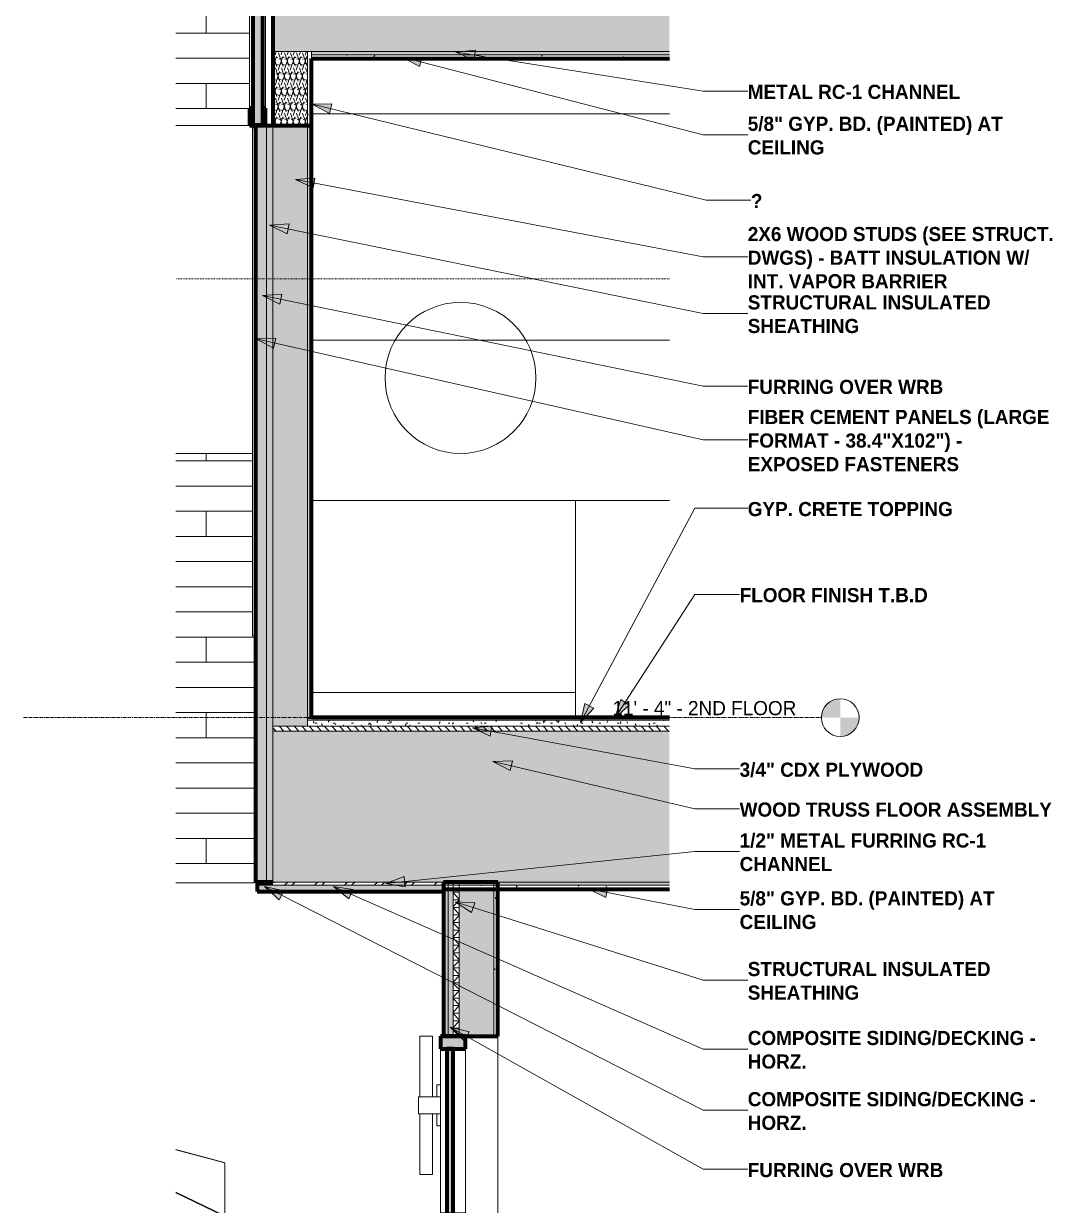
# Model space of a CAD drawing. Header units: inches. Extents: x -3449 to -2631, y -208 to 451.
# Drawn here: x -3126.7 to -2963.1, y 58.5 to 246.3 of the extents above; entities that cross this region are included whole.
import ezdxf

# ---------------------------------------------------------------- set-up
doc = ezdxf.new("R2010")
doc.units = ezdxf.units.IN
doc.header["$MEASUREMENT"] = 0
doc.linetypes.add('Aligning Line 1_8_', pattern=[0.25, 0.125, -0.125])
doc.linetypes.add('Grid Line 1_2_', pattern=[0.875, 0.5, -0.125, 0.125, -0.125])
for name, color, linetype, lineweight in [('0-2', 135, 'Continuous', 9), ('0-4', 50, 'Continuous', 5), ('0-5', 55, 'Continuous', 18), ('A-CLNG', 13, 'Continuous', 18), ('A-CLNG-4', 23, 'Continuous', 18), ('A-CLNG-5', 13, 'Continuous', 70), ('A-CLNG-PATT-1', 13, 'Continuous', 9), ('A-FLOR-1', 8, 'Continuous', 5), ('A-FLOR-4', 192, 'Continuous', 70), ('A-FLOR-6', 21, 'Continuous', 5), ('A-FLOR-7', 251, 'Continuous', 5), ('A-FLOR-LEVL', 51, 'Continuous', 9), ('A-FLOR-LEVL-1', 51, 'Grid Line 1_2_', 9), ('A-FLOR-MCUT', 51, 'Continuous', 18), ('A-FLOR-PATT-1', 8, 'Continuous', 9), ('A-GLAZ-1', 55, 'Continuous', 18), ('A-GLAZ-2', 10, 'Continuous', 18), ('A-GLAZ-3', 27, 'Continuous', 18), ('A-GLAZ-4', 151, 'Continuous', 70), ('A-GLAZ-CWMG-1', 135, 'Continuous', 9), ('A-GLAZ-CWMG-2', 51, 'Continuous', 70), ('A-GLAZ-CWMG-3', 247, 'Continuous', 9), ('A-WALL', 113, 'Continuous', 18), ('A-WALL-1', 55, 'Continuous', 18), ('A-WALL-2', 254, 'Continuous', 5), ('A-WALL-3', 8, 'Continuous', 5), ('A-WALL-4', 23, 'Continuous', 18), ('A-WALL-5', 9, 'Continuous', 9), ('A-WALL-7', 113, 'Continuous', 70), ('A-WALL-PATT-1', 135, 'Continuous', 9), ('A-WALL-PATT-2', 111, 'Continuous', 9), ('E-LITE-EQPM-1', 135, 'Continuous', 9), ('G-ANNO-SYMB', 111, 'Aligning Line 1_8_', 9), ('G-ANNO-TEXT', 231, 'Continuous', 9), ('G-IMPT', 8, 'Continuous', 9), ('L-SITE-1', 7, 'Continuous', 9), ('Q-CASE-1', 135, 'Continuous', 9)]:
    doc.layers.add(name, color=color, linetype=linetype, lineweight=lineweight)
doc.styles.add('Century Gothic', font='ufonts.com_century-gothic.ttf', dxfattribs={"height": 2.25})
doc.styles.add('Century Gothic_B', font='GOTHICB.TTF', dxfattribs={"height": 2.25})
pattern_1 = [(0, (-1935.9931, 146.633), (7.68, 1.92), [0.317, -5.443, 0.317, -5.443, -30.72]), (0, (-1935.9931, 146.633), (7.68, 1.92), [-11.52, 0.317, -11.203, 0.317, -5.443, -13.44]), (0, (-1935.9931, 146.633), (7.68, 1.92), [-28.8, 0.317, -3.523, 0.317, -9.283]), (120, (-1933.1131, 147.593), (-5.5027688, 5.691075), [0.317, -5.443, 0.317, -5.443, -30.72]), (120, (-1933.1131, 147.593), (-5.5027688, 5.691075), [-11.52, 0.317, -11.203, 0.317, -5.443, -13.44]), (120, (-1933.1131, 147.593), (-5.5027688, 5.691075), [-28.8, 0.317, -3.523, 0.317, -9.283]), (240, (-1932.1531, 151.433), (-2.1772312, -7.611075), [0.317, -5.443, 0.317, -5.443, -30.72]), (240, (-1932.1531, 151.433), (-2.1772312, -7.611075), [-11.52, 0.317, -11.203, 0.317, -5.443, -13.44]), (240, (-1932.1531, 151.433), (-2.1772312, -7.611075), [-28.8, 0.317, -3.523, 0.317, -9.283])]
pattern_2 = [(0, (-1935.9931, 146.633), (0, 1.2), []), (315, (-1935.9931, 146.633), (1.1992531, 0), [1.696, -1.696]), (45, (-1935.9931, 146.633), (1.1992531, 0), [1.696, -1.696])]
pattern_3 = [(161.57, (-1935.87313, 146.753), (-0.960383694, -0.00039918), [0, -6.83, 0.758, 0]), (18.43, (-1936.11313, 146.753), (-0.960383694, 0.00039918), [0, -6.83, 0.758, 0]), (108.43, (-1935.87313, 146.753), (0.47951018, -2.4005264), [2.276, -5.312]), (71.57, (-1936.11313, 146.753), (0.47951018, 2.4005264), [2.276, -5.312])]

# ---------------------------------------------------------------- blocks, each defined once
blk = doc.blocks.new('OD_CW_Base Cabinet - OD_CW_Base Cabinet-1985825-BUILDING SECTION - EAST_WEST - LOOKING SOUTH - Callout 1')
at = {"layer": 'Q-CASE-1'}
for p, q in [((-12067.71, 170.5), (-12109.71, 170.5)), ((-12109.71, 140), (-12067.71, 140))]:
    blk.add_line(p, q, dxfattribs=at)
blk = doc.blocks.new('OD_CW_Base Cabinet - OD_CW_Base Cabinet-1985826-BUILDING SECTION - EAST_WEST - LOOKING SOUTH - Callout 1')
at = {"layer": 'Q-CASE-1'}
for p in [(-12067.71, 136), (-12052.79, 170.5)]:
    blk.add_line(p, (-12067.71, 170.5), dxfattribs=at)
blk = doc.blocks.new('OD_CW_Upper Cabinet - OD_CW_Upper Cabinet-1985827-BUILDING SECTION - EAST_WEST - LOOKING SOUTH - Callout 1')
at = {"layer": 'Q-CASE-1'}
for p, q in [((-12052.79, 232), (-12109.71, 232)), ((-12109.71, 196), (-12052.79, 196))]:
    blk.add_line(p, q, dxfattribs=at)
blk = doc.blocks.new('CTR - 1st Phase - Unit Layouts_rvt-3-BUILDING SECTION - EAST_WEST - LOOKING SOUTH - Callout 1')
at = {"layer": '0-2'}
for name, p in [('OD_CW_Upper Cabinet - OD_CW_Upper Cabinet-1985827-BUILDING SECTION - EAST_WEST - LOOKING SOUTH - Callout 1', (0, 132)), ('OD_CW_Base Cabinet - OD_CW_Base Cabinet-1985825-BUILDING SECTION - EAST_WEST - LOOKING SOUTH - Callout 1', (0, 132)), ('OD_CW_Base Cabinet - OD_CW_Base Cabinet-1985826-BUILDING SECTION - EAST_WEST - LOOKING SOUTH - Callout 1', (0, 132)), ('OD_CW_Upper Cabinet - OD_CW_Upper Cabinet-1985827-BUILDING SECTION - EAST_WEST - LOOKING SOUTH - Callout 1', (0, 0)), ('OD_CW_Base Cabinet - OD_CW_Base Cabinet-1985825-BUILDING SECTION - EAST_WEST - LOOKING SOUTH - Callout 1', (0, 0)), ('OD_CW_Base Cabinet - OD_CW_Base Cabinet-1985826-BUILDING SECTION - EAST_WEST - LOOKING SOUTH - Callout 1', (0, 0))]:
    blk.add_blockref(name, p, dxfattribs=at)
blk = doc.blocks.new('Studio Light - 120V-1360589-BUILDING SECTION - EAST_WEST - LOOKING SOUTH - Callout 1')
at = {"layer": 'E-LITE-EQPM-1'}
blk.add_line((-12086, 190), (-12086, 190), dxfattribs=at)
blk.add_line((-12086, 190), (-12086, 190), dxfattribs=at)
for start, end in [(0, 180), (180, 360)]:
    blk.add_arc((-12086, 190), 12, start, end, dxfattribs=at)
blk = doc.blocks.new('CTR - 1st Phase - Common Walls_rvt-3-BUILDING SECTION - EAST_WEST - LOOKING SOUTH - Callout 1')
at = {"layer": '0-5'}
for p in [(0, 132), (0, 0)]:
    blk.add_blockref('Studio Light - 120V-1360589-BUILDING SECTION - EAST_WEST - LOOKING SOUTH - Callout 1', p, dxfattribs=at)
blk = doc.blocks.new('Rectangular Mullion - Profile_Polycarbonate_Lower-1991639-BUILDING SECTION - EAST_WEST - LOOKING SOUTH - Callout 1')
at = {"layer": 'A-GLAZ-CWMG-3'}
blk.add_hatch(color=256, dxfattribs=at).paths.add_polyline_path([(-12117.03, 230.12), (-12117.03, 232.87), (-12117.45, 232.87), (-12117.45, 232.62), (-12117.39, 232.62), (-12117.39, 232.81), (-12117.09, 232.81), (-12117.09, 230.19), (-12119.46, 230.19), (-12119.46, 232.81), (-12119.09, 232.81), (-12119.09, 232.62), (-12119.03, 232.62), (-12119.03, 232.87), (-12119.53, 232.87), (-12119.53, 230.12), (-12117.09, 230.12)], flags=0)
at = {"layer": 'A-GLAZ-CWMG-2'}
for p, q in [((-12119.03, 232.87), (-12119.53, 232.87)), ((-12119.53, 232.87), (-12119.53, 230.12)), ((-12119.46, 230.19), (-12119.46, 232.81)), ((-12119.46, 232.81), (-12119.09, 232.81)), ((-12119.09, 232.81), (-12119.09, 232.62)), ((-12119.09, 232.62), (-12119.03, 232.62)), ((-12119.03, 232.62), (-12119.03, 232.87)), ((-12117.03, 232.87), (-12117.45, 232.87)), ((-12117.45, 232.87), (-12117.45, 232.62)), ((-12117.45, 232.62), (-12117.39, 232.62)), ((-12117.39, 232.62), (-12117.39, 232.81)), ((-12117.39, 232.81), (-12117.09, 232.81)), ((-12117.09, 232.81), (-12117.09, 230.19)), ((-12117.03, 230.12), (-12117.03, 232.87)), ((-12119.53, 230.12), (-12117.03, 230.12)), ((-12117.09, 230.19), (-12119.46, 230.19))]:
    blk.add_line(p, q, dxfattribs=at)
blk = doc.blocks.new('Rectangular Mullion - Profile_Polycarbonate_Upper and left-1741240-BUILDING SECTION - EAST_WEST - LOOKING SOUTH - Callout 1')
at = {"layer": 'A-GLAZ-CWMG-1'}
for p, q in [((-12119.53, 347.37), (-12119.53, 232.87)), ((-12117.03, 347.37), (-12117.03, 232.87))]:
    blk.add_line(p, q, dxfattribs=at)
blk = doc.blocks.new('_THE_ WINDOW _ DOOR - Window - 2nd Floor - small-2154622-BUILDING SECTION - EAST_WEST - LOOKING SOUTH - Callout 1')
at = {"layer": 'A-GLAZ-1'}
for p, q in [((-12118.59, 229.75), (-12119.09, 229.75)), ((-12119.09, 229.75), (-12119.09, 149)), ((-12119.09, 149), (-12118.59, 149))]:
    blk.add_line(p, q, dxfattribs=at)
blk = doc.blocks.new('Outdoor Table01 - 02ZUTB01_dwg-1294291-BUILDING SECTION - EAST_WEST - LOOKING SOUTH - Callout 1')
at = {"layer": 'G-IMPT'}
for p, q in [((-12123.57, 65.31), (-12131.29, 67.34)), ((-12131.29, 67.33), (-12123.57, 65.31)), ((-12131.29, 67.3), (-12123.46, 65.24)), ((-12123.46, 56.82), (-12123.46, 65.24)), ((-12131.29, 60.57), (-12123.46, 56.82)), ((-12131.29, 60.47), (-12123.57, 56.75)), ((-12129.53, 55.18), (-12123.57, 56.75)), ((-12121.48, 30.5), (-12123.09, 28)), ((-12120.48, 31), (-12122.09, 28)), ((-12120.48, 31), (-12121.48, 30.5)), ((-12125.96, 18.83), (-12123.24, 27.15)), ((-12122.46, 28), (-12124.96, 18.83)), ((-12123.09, 28), (-12123.96, 23)), ((-12123.22, 27.21), (-12122.96, 28)), ((-12122.96, 28), (-12123.09, 28)), ((-12122.96, 28), (-12122.46, 28)), ((-12122.09, 28), (-12122.96, 23)), ((-12122.09, 28), (-12122.46, 28)), ((-12123.96, 23), (-12123.9, 23)), ((-12123.83, 23), (-12122.96, 23)), ((-12131.29, 19.63), (-12127.46, 19.48)), ((-12127.46, 19.48), (-12125.96, 18.83)), ((-12127.46, 19.48), (-12127.46, 18.48)), ((-12125.96, 18.83), (-12125.46, 1)), ((-12125.96, 18.83), (-12124.96, 18.83)), ((-12124.96, 18.83), (-12124.46, 0)), ((-12131.29, 18.63), (-12127.46, 18.48)), ((-12127.46, 18.48), (-12125.94, 17.98)), ((-12125.46, 1), (-12131.29, 1)), ((-12124.46, 0), (-12131.29, 0)), ((-12124.46, 0), (-12125.46, 1))]:
    blk.add_line(p, q, dxfattribs=at)
blk = doc.blocks.new('Outdoor Table01 - Outdoor Table01-1294297-BUILDING SECTION - EAST_WEST - LOOKING SOUTH - Callout 1')
blk.add_blockref('Outdoor Table01 - 02ZUTB01_dwg-1294291-BUILDING SECTION - EAST_WEST - LOOKING SOUTH - Callout 1', (0, 0))
blk = doc.blocks.new('_THE_ WINDOW _ DOOR - Window - 1st Floor-2113386-BUILDING SECTION - EAST_WEST - LOOKING SOUTH - Callout 1')
at = {"layer": 'A-GLAZ-2'}
blk.add_hatch(color=256, dxfattribs=at).paths.add_polyline_path([(-12087.19, 3), (-12087.19, 83.37), (-12088.19, 83.37), (-12088.19, 3), (-12087.51, 3)], flags=0)
at = {"layer": 'A-GLAZ-3'}
h = blk.add_hatch(color=256, dxfattribs=at)
h.paths.add_polyline_path([(-12088.69, 1), (-12085.19, 1), (-12085.19, 3), (-12089.19, 3), (-12089.19, 1)], flags=0)
h.paths.add_polyline_path([(-12089.19, 83.37), (-12085.19, 83.37), (-12085.19, 85.37), (-12089.19, 85.37)], flags=0)
h = blk.add_hatch(color=256, dxfattribs=at)
h.paths.add_polyline_path([(-12087.13, 55), (-12085.19, 55), (-12085.19, 57), (-12087.19, 57), (-12087.19, 55)], flags=0)
h.paths.add_polyline_path([(-12088.69, 55), (-12088.19, 55), (-12088.19, 57), (-12089.19, 57), (-12089.19, 55)], flags=0)
blk.add_hatch(color=256, dxfattribs=at).paths.add_polyline_path([(-12088.69, 0.5), (-12087.69, 0.5), (-12087.69, 1), (-12088.69, 1)], flags=0)
at = {"layer": 'A-GLAZ-1'}
for p, q in [((-12089.19, 57), (-12089.19, 83.37)), ((-12085.19, 83.37), (-12085.19, 57)), ((-12089.19, 3), (-12089.19, 55)), ((-12085.19, 55), (-12085.19, 3))]:
    blk.add_line(p, q, dxfattribs=at)
at = {"layer": 'A-GLAZ-4'}
for p, q in [((-12085.19, 85.37), (-12089.19, 85.37)), ((-12089.19, 85.37), (-12089.19, 83.37)), ((-12085.19, 83.37), (-12085.19, 85.37)), ((-12089.19, 83.37), (-12085.19, 83.37)), ((-12088.19, 83.37), (-12088.19, 3)), ((-12087.19, 83.37), (-12088.19, 83.37)), ((-12087.19, 3), (-12087.19, 83.37)), ((-12085.19, 57), (-12089.19, 57)), ((-12089.19, 57), (-12089.19, 55)), ((-12085.19, 55), (-12085.19, 57)), ((-12089.19, 55), (-12085.19, 55)), ((-12085.19, 3), (-12089.19, 3)), ((-12089.19, 3), (-12089.19, 1)), ((-12088.19, 3), (-12087.19, 3)), ((-12085.19, 1), (-12085.19, 3)), ((-12089.19, 1), (-12085.19, 1)), ((-12087.69, 1), (-12088.69, 1)), ((-12088.69, 1), (-12088.69, 0.5)), ((-12088.69, 0.5), (-12087.69, 0.5)), ((-12087.69, 0.5), (-12087.69, 1))]:
    blk.add_line(p, q, dxfattribs=at)
blk = doc.blocks.new('VISA-OW2400-02-SASS - OW2400-L30K-MVOLT-2031435-BUILDING SECTION - EAST_WEST - LOOKING SOUTH - Callout 1')
at = {"layer": 'E-LITE-EQPM-1'}
for p, q in [((-12092.47, 85.38), (-12090.47, 85.38)), ((-12092.47, 75.75), (-12092.47, 85.38)), ((-12090.47, 85.38), (-12090.47, 75.75)), ((-12089.75, 77.63), (-12089.19, 77.63)), ((-12089.75, 75.75), (-12089.75, 77.63)), ((-12092.69, 75.75), (-12089.19, 75.75)), ((-12092.69, 73), (-12092.69, 75.75)), ((-12089.19, 73), (-12092.69, 73)), ((-12092.47, 63.38), (-12092.47, 73)), ((-12090.47, 73), (-12090.47, 63.38)), ((-12089.75, 71.13), (-12089.75, 73)), ((-12089.19, 71.13), (-12089.75, 71.13)), ((-12090.47, 63.38), (-12092.47, 63.38))]:
    blk.add_line(p, q, dxfattribs=at)
blk = doc.blocks.new('Level - Level Head - Circle-50818-BUILDING SECTION - EAST_WEST - LOOKING SOUTH - Callout 1')
at = {"layer": 'A-FLOR-LEVL'}
h = blk.add_hatch(color=256, dxfattribs=at)
edge = h.paths.add_edge_path(flags=0)
edge.add_line((-12025.62, 0), (-12028.62, 0))
edge.add_arc((-12025.62, 0), 3, 90, 180, ccw=False)
edge.add_line((-12025.62, 3), (-12025.62, 0))
h = blk.add_hatch(color=256, dxfattribs=at)
edge = h.paths.add_edge_path(flags=0)
edge.add_line((-12025.62, -3), (-12025.62, 0))
edge.add_line((-12025.62, 0), (-12022.62, 0))
edge.add_arc((-12025.62, 0), 3, 270, 360, ccw=False)
blk.add_circle((-12025.62, 0), 3, dxfattribs=at)

msp = doc.modelspace()

# ---------------------------------------------------------------- hatches: boundary and pattern name
at = {"layer": 'A-CLNG-4'}
msp.add_hatch(color=256, dxfattribs=at).paths.add_polyline_path([(-3063.67, 108.37), (-3059.89, 108.37), (-3059.89, 109.37), (-3089.54, 109.37), (-3089.54, 108.37)], flags=0)
at = {"layer": 'A-CLNG-PATT-1'}
h = msp.add_hatch(dxfattribs=at)
h.set_pattern_fill('FP_40', color=256, style=0, pattern_type=2)
h.set_pattern_definition([(45, (-1935.993, 146.633), (-2.375879, 2.375879), []), (45, (-1935.993, 150.233), (-2.375879, 2.375879), [])])
h.paths.add_polyline_path([(-3063.67, 109.37), (-3059.89, 109.37), (-3059.89, 109.87), (-3087.04, 109.87), (-3088.04, 109.75), (-3089.54, 109.75), (-3089.54, 109.37)], flags=0)
at = {"layer": 'A-FLOR-1'}
msp.add_hatch(color=256, dxfattribs=at).paths.add_polyline_path([(-3057.42, 135.62), (-3023.99, 135.62), (-3023.99, 135.87), (-3081.54, 135.87), (-3081.54, 135.62), (-3059.89, 135.62)], flags=0)
at = {"layer": 'A-FLOR-6'}
for points in [[(-3082.86, 241.87), (-3023.99, 241.87), (-3023.99, 265.87), (-3087.04, 265.87), (-3087.04, 241.87)], [(-3087.04, 109.87), (-3023.99, 109.87), (-3023.99, 133.87), (-3087.04, 133.87), (-3087.04, 119.02)]]:
    msp.add_hatch(color=256, dxfattribs=at).paths.add_polyline_path(points, flags=0)
at = {"layer": 'A-FLOR-7'}
msp.add_hatch(color=256, dxfattribs=at).paths.add_polyline_path([(-3063.24, 241.37), (-3023.99, 241.37), (-3023.99, 241.87), (-3080.91, 241.87), (-3080.91, 241.37), (-3080.73, 241.37)], flags=0)
h = msp.add_hatch(color=256, dxfattribs=at)
h.paths.add_polyline_path([(-3057.39, 109.37), (-3057.39, 109.87), (-3059.89, 109.87), (-3059.89, 109.37)], flags=0)
h.paths.add_polyline_path([(-3043.61, 109.37), (-3023.99, 109.37), (-3023.99, 109.87), (-3051.89, 109.87), (-3051.89, 109.37)], flags=0)
at = {"layer": 'A-FLOR-PATT-1'}
h = msp.add_hatch(dxfattribs=at)
h.set_pattern_fill('FP_29', color=256, style=0, pattern_type=2)
h.set_pattern_definition(pattern_1)
h.paths.add_polyline_path([(-3023.99, 240.75), (-3023.99, 241.37), (-3080.91, 241.37), (-3080.91, 240.75), (-3063.24, 240.75)], flags=0)
h = msp.add_hatch(dxfattribs=at)
h.set_pattern_fill('FP_30', color=256, style=0, pattern_type=2)
h.set_pattern_definition([(0, (-1935.9931, 146.633), (3.84, 0.96), [0.317, -2.563, 0.317, -2.563, -15.36]), (0, (-1935.9931, 146.633), (3.84, 0.96), [-5.76, 0.317, -5.443, 0.317, -2.563, -6.72]), (0, (-1935.9931, 146.633), (3.84, 0.96), [-14.4, 0.317, -1.603, 0.317, -4.483]), (120, (-1934.5531, 147.113), (-2.7513844, 2.84553755), [0.317, -2.563, 0.317, -2.563, -15.36]), (120, (-1934.5531, 147.113), (-2.7513844, 2.84553755), [-5.76, 0.317, -5.443, 0.317, -2.563, -6.72]), (120, (-1934.5531, 147.113), (-2.7513844, 2.84553755), [-14.4, 0.317, -1.603, 0.317, -4.483]), (240, (-1934.0731, 149.033), (-1.0886156, -3.80553755), [0.317, -2.563, 0.317, -2.563, -15.36]), (240, (-1934.0731, 149.033), (-1.0886156, -3.80553755), [-5.76, 0.317, -5.443, 0.317, -2.563, -6.72]), (240, (-1934.0731, 149.033), (-1.0886156, -3.80553755), [-14.4, 0.317, -1.603, 0.317, -4.483])])
h.paths.add_polyline_path([(-3038.91, 134.62), (-3023.99, 134.62), (-3023.99, 135.62), (-3081.54, 135.62), (-3081.54, 134.62), (-3051.89, 134.62)], flags=0)
h = msp.add_hatch(dxfattribs=at)
h.set_pattern_fill('FP_31', color=256, style=0, pattern_type=2)
h.set_pattern_definition(pattern_2)
h.paths.add_polyline_path([(-3087.04, 133.87), (-3023.99, 133.87), (-3023.99, 134.62), (-3087.04, 134.62)], flags=0)
h = msp.add_hatch(dxfattribs=at)
h.set_pattern_fill('FP_29', color=256, style=0, pattern_type=2)
h.set_pattern_definition(pattern_1)
h.paths.add_polyline_path([(-3023.99, 108.75), (-3023.99, 109.37), (-3059.89, 109.37), (-3059.89, 108.75), (-3043.61, 108.75)], flags=0)
at = {"layer": 'A-WALL-2'}
h = msp.add_hatch(color=256, dxfattribs=at)
h.paths.add_polyline_path([(-3089.79, 109.75), (-3089.54, 109.75), (-3089.54, 230.12), (-3089.79, 230.12), (-3089.79, 112.03)], flags=0)
h.paths.add_polyline_path([(-3089.79, 350.12), (-3089.54, 350.12), (-3089.54, 350.5), (-3089.79, 350.5)], flags=0)
at = {"layer": 'A-WALL-3'}
h = msp.add_hatch(color=256, dxfattribs=at)
h.paths.add_polyline_path([(-3088.99, 109.75), (-3088.04, 109.75), (-3088.04, 230.12), (-3089.54, 230.12), (-3089.54, 109.75)], flags=0)
h.paths.add_polyline_path([(-3088.22, 350.12), (-3088.04, 350.12), (-3088.04, 350.5), (-3089.54, 350.5), (-3089.54, 350.12), (-3088.29, 350.12)], flags=0)
h = msp.add_hatch(color=256, dxfattribs=at)
h.paths.add_polyline_path([(-3059.14, -0.75), (-3058.39, -0.75), (-3058.39, 1), (-3058.89, 1), (-3058.89, 0.5), (-3059.14, 0.5), (-3059.14, 0)], flags=0)
h.paths.add_polyline_path([(-3059.14, 85.37), (-3058.39, 85.37), (-3058.39, 108.75), (-3059.14, 108.75), (-3059.14, 88)], flags=0)
at = {"layer": 'A-WALL-4'}
h = msp.add_hatch(color=256, dxfattribs=at)
h.paths.add_polyline_path([(-3059.89, -0.75), (-3059.14, -0.75), (-3059.14, 0.5), (-3059.89, 0.5), (-3059.89, 0)], flags=0)
h.paths.add_polyline_path([(-3059.89, 85.37), (-3059.14, 85.37), (-3059.14, 108.75), (-3059.89, 108.75), (-3059.89, 88)], flags=0)
at = {"layer": 'A-WALL-5'}
msp.add_hatch(color=256, dxfattribs=at).paths.add_polyline_path([(-3090.22, 230.19), (-3088.65, 230.19), (-3088.65, 350.06), (-3090.22, 350.06), (-3090.22, 230.8)], flags=0)
at = {"layer": 'A-WALL-PATT-1'}
h = msp.add_hatch(dxfattribs=at)
h.set_pattern_fill('FP_36', color=256, style=0, pattern_type=2)
h.set_pattern_definition([(0, (-3153.661, 268.8), (0, 4), []), (90, (-3153.661, 268.8), (-8, 8), [4, -28]), (90, (-3137.661, 272.8), (-8, 8), [4, -28])])
h.paths.add_polyline_path([(-3090.72, 230.12), (-3090.72, 310), (-3102.48, 310), (-3102.48, 230.12), (-3092.67, 230.12)], flags=0)
h = msp.add_hatch(dxfattribs=at)
h.set_pattern_fill('FP_33', color=256, style=0, pattern_type=2)
h.set_pattern_definition([(0, (-3153.661, 136.8), (0, 4), []), (90, (-3153.661, 136.8), (-8, 8), [4, -28]), (90, (-3137.661, 140.8), (-8, 8), [4, -28])])
h.paths.add_polyline_path([(-3092.67, 109.75), (-3089.97, 109.75), (-3089.97, 149), (-3090.29, 149), (-3090.29, 178), (-3102.48, 178), (-3102.48, 109.75)], flags=0)
at = {"layer": 'A-WALL-PATT-2'}
h = msp.add_hatch(dxfattribs=at)
h.set_pattern_fill('FP_31', color=256, style=0, pattern_type=2)
h.set_pattern_definition(pattern_2)
h.paths.add_polyline_path([(-3088.04, 109.75), (-3087.04, 109.87), (-3087.04, 230.12), (-3088.04, 230.12), (-3088.04, 110.87)], flags=0)
h.paths.add_polyline_path([(-3087.13, 350.12), (-3087.04, 350.12), (-3087.04, 350.5), (-3088.04, 350.5), (-3088.04, 350.12), (-3087.77, 350.12)], flags=0)
h = msp.add_hatch(dxfattribs=at)
h.set_pattern_fill('FP_32', color=256, style=0, pattern_type=2)
h.set_pattern_definition(pattern_3)
h.paths.add_polyline_path([(-3087.02, 134.62), (-3081.54, 134.62), (-3081.54, 230.12), (-3087.04, 230.12), (-3087.04, 134.62)], flags=0)
h.paths.add_polyline_path([(-3081.54, 350.12), (-3081.54, 350.5), (-3087.04, 350.5), (-3087.04, 350.12), (-3082.86, 350.12)], flags=0)
h = msp.add_hatch(dxfattribs=at)
h.set_pattern_fill('FP_29', color=256, style=0, pattern_type=2)
h.set_pattern_definition(pattern_1)
h.paths.add_polyline_path([(-3080.91, 136), (-3080.91, 230.12), (-3081.54, 230.12), (-3081.54, 136)], flags=0)
h.paths.add_polyline_path([(-3081.54, 350.12), (-3080.91, 350.12), (-3080.91, 350.5), (-3081.54, 350.5)], flags=0)
h = msp.add_hatch(dxfattribs=at)
h.set_pattern_fill('FP_32', color=256, style=0, pattern_type=2)
h.set_pattern_definition(pattern_3)
h.paths.add_polyline_path([(-3087.04, 230.12), (-3081.54, 230.12), (-3081.54, 241.87), (-3087.04, 241.87), (-3087.04, 230.52)], flags=0)
h = msp.add_hatch(dxfattribs=at)
h.set_pattern_fill('FP_29', color=256, style=0, pattern_type=2)
h.set_pattern_definition(pattern_1)
h.paths.add_polyline_path([(-3081.54, 230.12), (-3080.91, 230.12), (-3080.91, 241.87), (-3081.54, 241.87), (-3081.54, 230.8)], flags=0)
h = msp.add_hatch(dxfattribs=at)
h.set_pattern_fill('FP_32', color=256, style=0, pattern_type=2)
h.set_pattern_definition(pattern_3)
h.paths.add_polyline_path([(-3054.39, -4), (-3051.89, -4), (-3051.89, 1), (-3057.39, 1), (-3057.39, -4)], flags=0)
h.paths.add_polyline_path([(-3057.39, 85.37), (-3051.89, 85.37), (-3051.89, 108.75), (-3057.39, 108.75), (-3057.39, 88)], flags=0)
h.paths.add_polyline_path([(-3051.89, 109.37), (-3051.89, 109.87), (-3057.39, 109.87), (-3057.39, 109.37), (-3057.27, 109.37)], flags=0)
h = msp.add_hatch(dxfattribs=at)
h.set_pattern_fill('FP_31', color=256, style=0, pattern_type=2)
h.set_pattern_definition(pattern_2)
h.paths.add_polyline_path([(-3058.39, -4), (-3057.39, -4), (-3057.39, 1), (-3058.39, 1), (-3058.39, -2.08)], flags=0)
h.paths.add_polyline_path([(-3058.39, 85.37), (-3057.39, 85.37), (-3057.39, 108.75), (-3058.39, 108.75), (-3058.39, 88)], flags=0)
h = msp.add_hatch(dxfattribs=at)
h.set_pattern_fill('FP_29', color=256, style=0, pattern_type=2)
h.set_pattern_definition(pattern_1)
h.paths.add_polyline_path([(-3051.89, 0), (-3051.26, 0), (-3051.26, 1), (-3051.89, 1)], flags=0)
h.paths.add_polyline_path([(-3051.89, 85.37), (-3051.26, 85.37), (-3051.26, 108.75), (-3051.89, 108.75), (-3051.89, 91.07)], flags=0)
at = {"layer": 'G-ANNO-TEXT'}
for points in [[(-3066.43, 241.01), (-3063.73, 239.48), (-3063.32, 241.03)], [(-3057.93, 241.76), (-3055.09, 240.5), (-3054.84, 242.09)], [(-3080.77, 233.52), (-3078.05, 232.03), (-3077.67, 233.59)], [(-3083.45, 221.54), (-3080.65, 220.2), (-3080.35, 221.77)], [(-3087.55, 214.28), (-3084.77, 212.9), (-3084.45, 214.47)], [(-3088.69, 203.1), (-3085.91, 201.71), (-3085.59, 203.29)], [(-3089.67, 196.19), (-3086.93, 194.74), (-3086.57, 196.31)], [(-3038.14, 135.25), (-3036.01, 137.52), (-3037.43, 138.27)], [(-3032.67, 135.91), (-3030.37, 137.99), (-3031.72, 138.87)], [(-3055.29, 134.4), (-3052.49, 133.07), (-3052.2, 134.65)], [(-3052.07, 129.05), (-3049.33, 127.58), (-3048.96, 129.15)], [(-3088.36, 109.14), (-3086.05, 107.06), (-3085.32, 108.49)], [(-3077.39, 109.15), (-3074.97, 107.21), (-3074.32, 108.68)], [(-3069.07, 109.62), (-3066, 109.13), (-3066.17, 110.73)], [(-3036.91, 108.78), (-3034.11, 107.42), (-3033.81, 109)], [(-3058.05, 106.7), (-3055.43, 105.03), (-3054.95, 106.56)], [(-3058.86, 86.82), (-3056.64, 84.65), (-3055.85, 86.05)]]:
    msp.add_hatch(color=256, dxfattribs=at).paths.add_polyline_path(points, flags=0)

# ---------------------------------------------------------------- linework, layer by layer
at = {"layer": 'A-CLNG'}
for p, q in [((-3059.89, 109.37), (-3089.54, 109.37)), ((-3059.89, 109.87), (-3087.04, 109.87))]:
    msp.add_line(p, q, dxfattribs=at)
at = {"layer": 'A-CLNG-5'}
for p, q in [((-3087.04, 109.87), (-3089.54, 109.87)), ((-3089.54, 109.87), (-3089.54, 108.37)), ((-3089.54, 108.37), (-3059.89, 108.37))]:
    msp.add_line(p, q, dxfattribs=at)
at = {"layer": 'A-FLOR-4'}
for p, q in [((-3087.04, 268), (-3087.04, 241.87)), ((-3080.91, 240.75), (-3023.99, 240.75)), ((-3023.99, 136), (-3080.91, 136)), ((-3059.89, 108.75), (-3023.99, 108.75))]:
    msp.add_line(p, q, dxfattribs=at)
at = {"layer": 'A-FLOR-LEVL-1'}
msp.add_line((-3126.67, 136), (-2999.82, 136), dxfattribs=at)
at = {"layer": 'A-FLOR-MCUT'}
for p, q in [((-3080.91, 241.87), (-3080.91, 240.75)), ((-3023.99, 241.87), (-3080.91, 241.87)), ((-3023.99, 241.37), (-3080.91, 241.37)), ((-3080.91, 136), (-3081.54, 136)), ((-3023.99, 135.87), (-3081.54, 135.87)), ((-3023.99, 135.62), (-3081.54, 135.62)), ((-3023.99, 133.87), (-3087.04, 133.87)), ((-3023.99, 134.62), (-3081.54, 134.62)), ((-3023.99, 109.37), (-3059.89, 109.37)), ((-3023.99, 109.87), (-3051.26, 109.87))]:
    msp.add_line(p, q, dxfattribs=at)
at = {"layer": 'A-WALL'}
for p, q in [((-3080.91, 241.87), (-3087.04, 241.87)), ((-3081.54, 241.87), (-3081.54, 134.62)), ((-3089.54, 230.12), (-3089.54, 109.87)), ((-3088.04, 230.12), (-3088.04, 109.75)), ((-3087.04, 230.12), (-3087.04, 109.87)), ((-3087.04, 134.62), (-3081.54, 134.62)), ((-3059.14, 109.87), (-3059.14, 85.37)), ((-3058.39, 109.87), (-3058.39, 85.37)), ((-3057.39, 109.87), (-3057.39, 85.37)), ((-3051.89, 109.87), (-3051.89, 85.37))]:
    msp.add_line(p, q, dxfattribs=at)
at = {"layer": 'A-WALL-1'}
for p, q in [((-3102.48, 230.12), (-3090.72, 230.12)), ((-3090.29, 178), (-3102.48, 178)), ((-3089.97, 109.75), (-3089.97, 149)), ((-3102.48, 109.75), (-3089.97, 109.75)), ((-3051.26, 85.37), (-3051.26, 1))]:
    msp.add_line(p, q, dxfattribs=at)
at = {"layer": 'A-WALL-7'}
for p, q in [((-3090.22, 350.06), (-3090.22, 230.19)), ((-3088.65, 230.19), (-3088.65, 350.06)), ((-3087.04, 241.87), (-3087.04, 230.12)), ((-3080.91, 136), (-3080.91, 240.75)), ((-3090.22, 230.19), (-3088.65, 230.19)), ((-3089.79, 230.12), (-3089.79, 109.75)), ((-3089.79, 230.12), (-3080.91, 230.12)), ((-3089.79, 109.75), (-3087.04, 109.75)), ((-3087.04, 109.75), (-3087.04, 109.87)), ((-3059.89, 109.87), (-3059.89, 85.37)), ((-3051.26, 109.87), (-3059.89, 109.87)), ((-3051.26, 85.37), (-3051.26, 109.87)), ((-3059.89, 85.37), (-3051.26, 85.37))]:
    msp.add_line(p, q, dxfattribs=at)
at = {"layer": 'G-ANNO-SYMB'}
msp.add_line((-3023.99, 205.76), (-3102.48, 205.76), dxfattribs=at)
at = {"layer": 'G-ANNO-TEXT'}
for p, q in [((-3063.32, 241.03), (-3066.43, 241.01)), ((-3066.43, 241.01), (-3063.73, 239.48)), ((-3066.43, 241.01), (-3018.64, 228.64)), ((-3063.73, 239.48), (-3063.32, 241.03)), ((-3054.84, 242.09), (-3057.93, 241.76)), ((-3057.93, 241.76), (-3055.09, 240.5)), ((-3057.93, 241.76), (-3018.64, 235.6)), ((-3055.09, 240.5), (-3054.84, 242.09)), ((-3018.64, 235.6), (-3011.53, 235.6)), ((-3077.67, 233.59), (-3080.77, 233.52)), ((-3080.77, 233.52), (-3078.05, 232.03)), ((-3080.77, 233.52), (-3018.14, 218.24)), ((-3078.05, 232.03), (-3077.67, 233.59)), ((-3018.64, 228.64), (-3011.53, 228.64)), ((-3080.35, 221.77), (-3083.45, 221.54)), ((-3080.65, 220.2), (-3080.35, 221.77)), ((-3083.45, 221.54), (-3080.65, 220.2)), ((-3083.45, 221.54), (-3018.64, 209.23)), ((-3018.14, 218.24), (-3011.03, 218.24)), ((-3084.45, 214.47), (-3087.55, 214.28)), ((-3087.55, 214.28), (-3084.77, 212.9)), ((-3087.55, 214.28), (-3018.64, 200.26)), ((-3084.77, 212.9), (-3084.45, 214.47)), ((-3018.64, 209.23), (-3011.53, 209.23)), ((-3085.59, 203.29), (-3088.69, 203.1)), ((-3088.69, 203.1), (-3085.91, 201.71)), ((-3088.69, 203.1), (-3018.64, 188.7)), ((-3085.91, 201.71), (-3085.59, 203.29)), ((-3018.64, 200.26), (-3011.53, 200.26)), ((-3086.57, 196.31), (-3089.67, 196.19)), ((-3089.67, 196.19), (-3086.93, 194.74)), ((-3089.67, 196.19), (-3018.64, 180.17)), ((-3086.93, 194.74), (-3086.57, 196.31)), ((-3018.64, 188.7), (-3011.53, 188.7)), ((-3018.64, 180.17), (-3011.53, 180.17)), ((-3038.14, 135.25), (-3019.92, 169.28)), ((-3019.92, 169.28), (-3011.53, 169.28)), ((-3032.67, 135.91), (-3019.92, 155.6)), ((-3019.92, 155.6), (-3012.82, 155.6)), ((-3037.43, 138.27), (-3038.14, 135.25)), ((-3038.14, 135.25), (-3036.01, 137.52)), ((-3036.01, 137.52), (-3037.43, 138.27)), ((-3031.72, 138.87), (-3032.67, 135.91)), ((-3032.67, 135.91), (-3030.37, 137.99)), ((-3030.37, 137.99), (-3031.72, 138.87)), ((-3052.2, 134.65), (-3055.29, 134.4)), ((-3055.29, 134.4), (-3052.49, 133.07)), ((-3055.29, 134.4), (-3019.92, 127.85)), ((-3052.49, 133.07), (-3052.2, 134.65)), ((-3048.96, 129.15), (-3052.07, 129.05)), ((-3052.07, 129.05), (-3049.33, 127.58)), ((-3052.07, 129.05), (-3019.92, 121.51)), ((-3049.33, 127.58), (-3048.96, 129.15)), ((-3019.92, 127.85), (-3012.82, 127.85)), ((-3019.92, 121.51), (-3012.82, 121.51)), ((-3069.07, 109.62), (-3019.92, 114.73)), ((-3019.92, 114.73), (-3012.82, 114.73)), ((-3088.36, 109.14), (-3086.05, 107.06)), ((-3085.32, 108.49), (-3088.36, 109.14)), ((-3088.36, 109.14), (-3018.64, 73.6)), ((-3077.39, 109.15), (-3074.97, 107.21)), ((-3074.32, 108.68), (-3077.39, 109.15)), ((-3077.39, 109.15), (-3018.64, 83.33)), ((-3066.17, 110.73), (-3069.07, 109.62)), ((-3069.07, 109.62), (-3066, 109.13)), ((-3066, 109.13), (-3066.17, 110.73)), ((-3033.81, 109), (-3036.91, 108.78)), ((-3034.11, 107.42), (-3033.81, 109)), ((-3086.05, 107.06), (-3085.32, 108.49)), ((-3074.97, 107.21), (-3074.32, 108.68)), ((-3036.91, 108.78), (-3034.11, 107.42)), ((-3036.91, 108.78), (-3019.92, 105.52)), ((-3058.05, 106.7), (-3055.43, 105.03)), ((-3054.95, 106.56), (-3058.05, 106.7)), ((-3058.05, 106.7), (-3018.64, 94.29)), ((-3055.43, 105.03), (-3054.95, 106.56)), ((-3019.92, 105.52), (-3012.82, 105.52)), ((-3018.64, 94.29), (-3011.53, 94.29)), ((-3058.86, 86.82), (-3056.64, 84.65)), ((-3055.85, 86.05), (-3058.86, 86.82)), ((-3058.86, 86.82), (-3018.64, 64.21)), ((-3056.64, 84.65), (-3055.85, 86.05)), ((-3018.64, 83.33), (-3011.53, 83.33)), ((-3018.64, 73.6), (-3011.53, 73.6)), ((-3018.64, 64.21), (-3011.53, 64.21))]:
    msp.add_line(p, q, dxfattribs=at)

# ---------------------------------------------------------------- block references
at = {"layer": '0-4'}
for name in ['CTR - 1st Phase - Unit Layouts_rvt-3-BUILDING SECTION - EAST_WEST - LOOKING SOUTH - Callout 1', 'CTR - 1st Phase - Common Walls_rvt-3-BUILDING SECTION - EAST_WEST - LOOKING SOUTH - Callout 1']:
    msp.add_blockref(name, (9028.8, 0), dxfattribs=at)
at = {"layer": 'A-FLOR-LEVL'}
msp.add_blockref('Level - Level Head - Circle-50818-BUILDING SECTION - EAST_WEST - LOOKING SOUTH - Callout 1', (9028.8, 136), dxfattribs=at)
at = {"layer": 'A-GLAZ-1'}
for name in ['_THE_ WINDOW _ DOOR - Window - 2nd Floor - small-2154622-BUILDING SECTION - EAST_WEST - LOOKING SOUTH - Callout 1', '_THE_ WINDOW _ DOOR - Window - 1st Floor-2113386-BUILDING SECTION - EAST_WEST - LOOKING SOUTH - Callout 1']:
    msp.add_blockref(name, (9028.8, 0), dxfattribs=at)
at = {"layer": 'A-GLAZ-CWMG-1'}
for name in ['Rectangular Mullion - Profile_Polycarbonate_Upper and left-1741240-BUILDING SECTION - EAST_WEST - LOOKING SOUTH - Callout 1', 'Rectangular Mullion - Profile_Polycarbonate_Lower-1991639-BUILDING SECTION - EAST_WEST - LOOKING SOUTH - Callout 1']:
    msp.add_blockref(name, (9028.8, 0), dxfattribs=at)
at = {"layer": 'E-LITE-EQPM-1'}
msp.add_blockref('VISA-OW2400-02-SASS - OW2400-L30K-MVOLT-2031435-BUILDING SECTION - EAST_WEST - LOOKING SOUTH - Callout 1', (9028.8, 0), dxfattribs=at)
at = {"layer": 'L-SITE-1'}
msp.add_blockref('Outdoor Table01 - Outdoor Table01-1294297-BUILDING SECTION - EAST_WEST - LOOKING SOUTH - Callout 1', (9028.8, 0), dxfattribs=at)

# ---------------------------------------------------------------- texts
at = {"layer": 'A-FLOR-LEVL', "insert": (-3033.04, 138.64), "char_height": 2.25, "width": 36.8145, "attachment_point": 1, "style": 'Century Gothic'}
msp.add_mtext('11\' - 4" - 2ND FLOOR', dxfattribs=at)
at = {"layer": 'G-ANNO-TEXT', "char_height": 2.25, "attachment_point": 1, "style": 'Century Gothic_B'}
for s, insert, width in [('METAL RC-1 CHANNEL', (-3011.53, 236.6), 40.905), ('5/8" GYP. BD. (PAINTED) AT', (-3011.53, 231.52), 49.4647), ('CEILING', (-3011.53, 227.77), 14.9985), ('\\fCentury Gothic|b1|i0|c0|p34|;?', (-3011.03, 219.24), 2.1967), ('2X6 WOOD STUDS (SEE STRUCT.', (-3011.53, 213.99), 56.5852), ('DWGS) - BATT INSULATION W/', (-3011.53, 210.24), 54.1612), ('INT. VAPOR BARRIER', (-3011.53, 206.49), 37.1175), ('STRUCTURAL INSULATED', (-3011.53, 203.13), 42.7987), ('SHEATHING', (-3011.53, 199.38), 21.0585), ('FURRING OVER WRB', (-3011.53, 189.7), 36.5115), ('FIBER CEMENT PANELS (LARGE', (-3011.53, 184.92), 54.9945), ('FORMAT - 38.4"X102") -', (-3011.53, 181.17), 42.723), ('EXPOSED FASTENERS', (-3011.53, 177.42), 37.6477), ('GYP. CRETE TOPPING', (-3011.53, 170.28), 38.481), ('FLOOR FINISH T.B.D', (-3012.82, 156.6), 34.6177), ('3/4" CDX PLYWOOD', (-3012.82, 128.85), 37.0417), ('WOOD TRUSS FLOOR ASSEMBLY', (-3012.82, 122.51), 57.4942), ('1/2" METAL FURRING RC-1', (-3012.82, 117.6), 47.4952), ('CHANNEL', (-3012.82, 113.85), 18.0285), ('5/8" GYP. BD. (PAINTED) AT', (-3012.82, 108.4), 49.4647), ('CEILING', (-3012.82, 104.65), 14.9985), ('STRUCTURAL INSULATED', (-3011.53, 97.17), 42.7987), ('SHEATHING', (-3011.53, 93.42), 21.0585), ('COMPOSITE SIDING/DECKING -', (-3011.53, 86.21), 57.873), ('HORZ.', (-3011.53, 82.46), 11.211), ('COMPOSITE SIDING/DECKING -', (-3011.53, 76.48), 57.873), ('HORZ.', (-3011.53, 72.73), 11.211), ('FURRING OVER WRB', (-3011.53, 65.21), 36.5115)]:
    msp.add_mtext(s, dxfattribs=dict(at, insert=insert, width=width))

doc.saveas('drawing.dxf')
